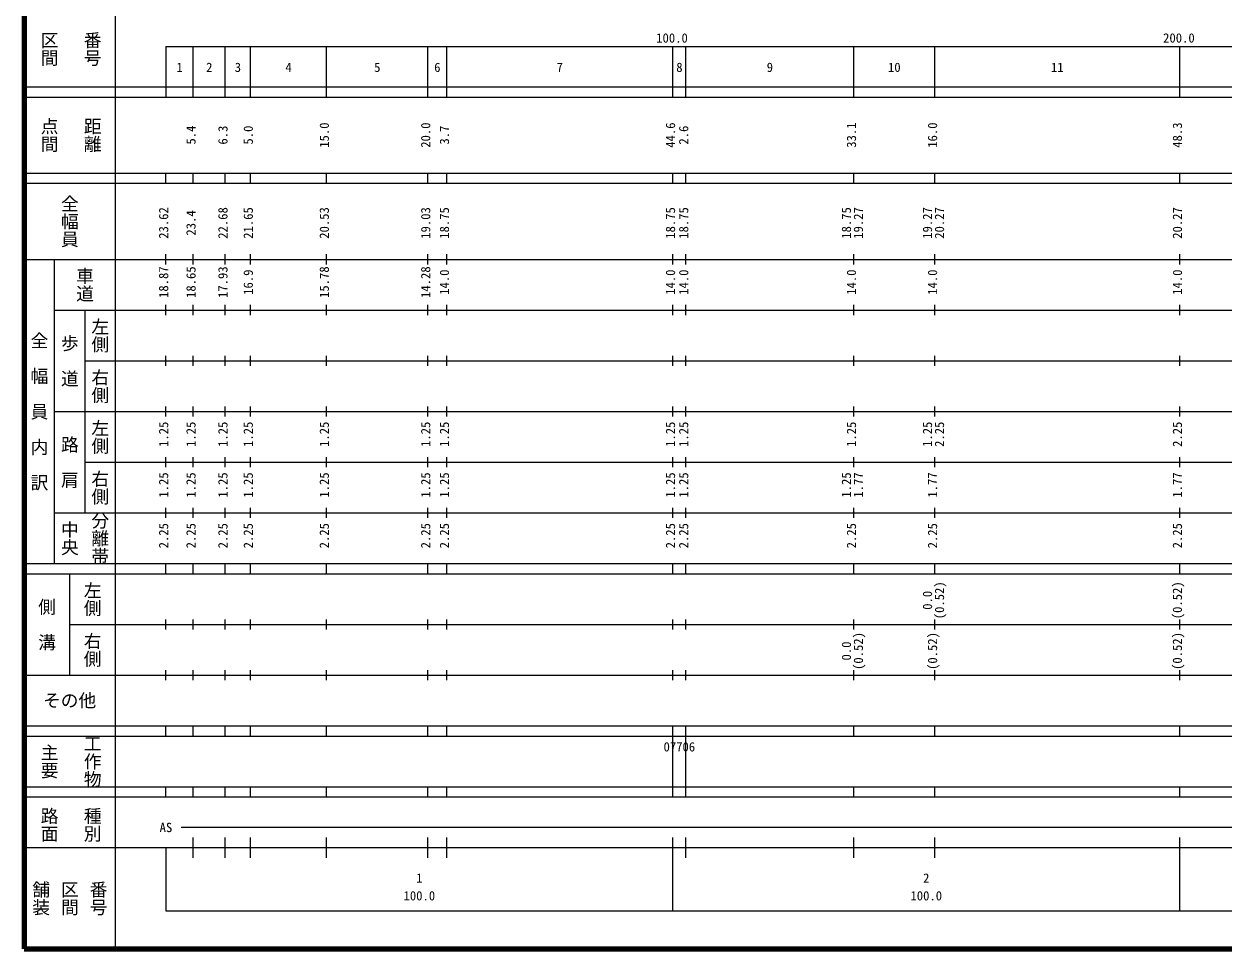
# Model space of a CAD drawing. Units: millimetres on the paper, enlarged 1000 times. Extents: x 40000 to 680000, y 20000 to 380000.
# Drawn here: x 40000 to 276742, y 20000 to 202409 of the extents above; entities that cross this region are included whole.
import ezdxf
from ezdxf.enums import TextEntityAlignment as Align

# ---------------------------------------------------------------- set-up
doc = ezdxf.new("R2010")
doc.units = ezdxf.units.MM
doc.header["$LTSCALE"] = 1000
doc.layers.add('M-TTL', color=2, linetype='Continuous', lineweight=140)
doc.layers.add('M-TTL-BAND', color=7, linetype='Continuous', lineweight=25)
doc.styles.add('@ＭＳ ゴシック', font='')
doc.styles.add('ＭＳ ゴシック', font='')
doc.styles.get('@ＭＳ ゴシック').set_extended_font_data('@MS Gothic')
doc.styles.get('ＭＳ ゴシック').set_extended_font_data('MS Gothic')

msp = doc.modelspace()

# ---------------------------------------------------------------- linework, layer by layer
at = {"layer": 'M-TTL'}
for p, q in [((40000, 380000), (40000, 20000)), ((40000, 20000), (680000, 20000))]:
    msp.add_line(p, q, dxfattribs=at)
at = {"layer": 'M-TTL-BAND'}
for p, q in [((58000, 370000), (58000, 20000)), ((68000, 198000), (579000, 198000)), ((68000, 198000), (68000, 188000)), ((73400, 188000), (73400, 198000)), ((79700, 188000), (79700, 198000)), ((84700, 188000), (84700, 198000)), ((99700, 188000), (99700, 198000)), ((119700, 188000), (119700, 198000)), ((123400, 188000), (123400, 198000)), ((168000, 188000), (168000, 198000)), ((170600, 188000), (170600, 198000)), ((203700, 188000), (203700, 198000)), ((219700, 188000), (219700, 198000)), ((268000, 188000), (268000, 198000)), ((40000, 190000), (579000, 190000)), ((40000, 188000), (579000, 188000)), ((40000, 173000), (579000, 173000)), ((68000, 171000), (68000, 173000)), ((73400, 171000), (73400, 173000)), ((79700, 171000), (79700, 173000)), ((84700, 171000), (84700, 173000)), ((99700, 171000), (99700, 173000)), ((119700, 171000), (119700, 173000)), ((123400, 171000), (123400, 173000)), ((168000, 171000), (168000, 173000)), ((170600, 171000), (170600, 173000)), ((203700, 171000), (203700, 173000)), ((219700, 171000), (219700, 173000)), ((268000, 171000), (268000, 173000)), ((40000, 171000), (579000, 171000)), ((68000, 155000), (68000, 157000)), ((73400, 155000), (73400, 157000)), ((79700, 155000), (79700, 157000)), ((84700, 155000), (84700, 157000)), ((99700, 155000), (99700, 157000)), ((119700, 155000), (119700, 157000)), ((123400, 155000), (123400, 157000)), ((168000, 155000), (168000, 157000)), ((170600, 155000), (170600, 157000)), ((203700, 155000), (203700, 157000)), ((219700, 155000), (219700, 157000)), ((268000, 155000), (268000, 157000)), ((40000, 156000), (579000, 156000)), ((46000, 96000), (46000, 156000)), ((68000, 145000), (68000, 147000)), ((73400, 145000), (73400, 147000)), ((79700, 145000), (79700, 147000)), ((84700, 145000), (84700, 147000)), ((99700, 145000), (99700, 147000)), ((119700, 145000), (119700, 147000)), ((123400, 145000), (123400, 147000)), ((168000, 145000), (168000, 147000)), ((170600, 145000), (170600, 147000)), ((203700, 145000), (203700, 147000)), ((219700, 145000), (219700, 147000)), ((268000, 145000), (268000, 147000)), ((46000, 146000), (579000, 146000)), ((52000, 146000), (52000, 106000)), ((52000, 136000), (579000, 136000)), ((68000, 135000), (68000, 137000)), ((73400, 135000), (73400, 137000)), ((79700, 135000), (79700, 137000)), ((84700, 135000), (84700, 137000)), ((99700, 135000), (99700, 137000)), ((119700, 135000), (119700, 137000)), ((123400, 135000), (123400, 137000)), ((168000, 135000), (168000, 137000)), ((170600, 135000), (170600, 137000)), ((203700, 135000), (203700, 137000)), ((219700, 135000), (219700, 137000)), ((268000, 135000), (268000, 137000)), ((46000, 126000), (579000, 126000)), ((68000, 125000), (68000, 127000)), ((73400, 125000), (73400, 127000)), ((79700, 125000), (79700, 127000)), ((84700, 125000), (84700, 127000)), ((99700, 125000), (99700, 127000)), ((119700, 125000), (119700, 127000)), ((123400, 125000), (123400, 127000)), ((168000, 125000), (168000, 127000)), ((170600, 125000), (170600, 127000)), ((203700, 125000), (203700, 127000)), ((219700, 125000), (219700, 127000)), ((268000, 125000), (268000, 127000)), ((68000, 115000), (68000, 117000)), ((73400, 115000), (73400, 117000)), ((79700, 115000), (79700, 117000)), ((84700, 115000), (84700, 117000)), ((99700, 115000), (99700, 117000)), ((119700, 115000), (119700, 117000)), ((123400, 115000), (123400, 117000)), ((168000, 115000), (168000, 117000)), ((170600, 115000), (170600, 117000)), ((203700, 115000), (203700, 117000)), ((219700, 115000), (219700, 117000)), ((268000, 115000), (268000, 117000)), ((52000, 116000), (579000, 116000)), ((68000, 105000), (68000, 107000)), ((73400, 105000), (73400, 107000)), ((79700, 105000), (79700, 107000)), ((84700, 105000), (84700, 107000)), ((99700, 105000), (99700, 107000)), ((119700, 105000), (119700, 107000)), ((123400, 105000), (123400, 107000)), ((168000, 105000), (168000, 107000)), ((170600, 105000), (170600, 107000)), ((203700, 105000), (203700, 107000)), ((219700, 105000), (219700, 107000)), ((268000, 105000), (268000, 107000)), ((46000, 106000), (579000, 106000)), ((40000, 96000), (579000, 96000)), ((68000, 94000), (68000, 96000)), ((73400, 94000), (73400, 96000)), ((79700, 94000), (79700, 96000)), ((84700, 94000), (84700, 96000)), ((99700, 94000), (99700, 96000)), ((119700, 94000), (119700, 96000)), ((123400, 94000), (123400, 96000)), ((168000, 94000), (168000, 96000)), ((170600, 94000), (170600, 96000)), ((203700, 94000), (203700, 96000)), ((219700, 94000), (219700, 96000)), ((268000, 94000), (268000, 96000)), ((40000, 94000), (579000, 94000)), ((49000, 94000), (49000, 74000)), ((49000, 84000), (579000, 84000)), ((68000, 83000), (68000, 85000)), ((73400, 83000), (73400, 85000)), ((79700, 83000), (79700, 85000)), ((84700, 83000), (84700, 85000)), ((99700, 83000), (99700, 85000)), ((119700, 83000), (119700, 85000)), ((123400, 83000), (123400, 85000)), ((168000, 83000), (168000, 85000)), ((170600, 83000), (170600, 85000)), ((203700, 83000), (203700, 85000)), ((219700, 83000), (219700, 85000)), ((268000, 83000), (268000, 85000)), ((40000, 74000), (579000, 74000)), ((68000, 73000), (68000, 75000)), ((73400, 73000), (73400, 75000)), ((79700, 73000), (79700, 75000)), ((84700, 73000), (84700, 75000)), ((99700, 73000), (99700, 75000)), ((119700, 73000), (119700, 75000)), ((123400, 73000), (123400, 75000)), ((168000, 73000), (168000, 75000)), ((170600, 73000), (170600, 75000)), ((203700, 73000), (203700, 75000)), ((219700, 73000), (219700, 75000)), ((268000, 73000), (268000, 75000)), ((40000, 64000), (579000, 64000)), ((68000, 62000), (68000, 64000)), ((73400, 62000), (73400, 64000)), ((79700, 62000), (79700, 64000)), ((84700, 62000), (84700, 64000)), ((99700, 62000), (99700, 64000)), ((119700, 62000), (119700, 64000)), ((123400, 62000), (123400, 64000)), ((168000, 62000), (168000, 64000)), ((170600, 62000), (170600, 64000)), ((203700, 62000), (203700, 64000)), ((219700, 62000), (219700, 64000)), ((268000, 62000), (268000, 64000)), ((40000, 62000), (579000, 62000)), ((168000, 52000), (168000, 62000)), ((170600, 52000), (170600, 62000)), ((40000, 52000), (579000, 52000)), ((40000, 50000), (579000, 50000)), ((68000, 50000), (68000, 52000)), ((73400, 50000), (73400, 52000)), ((79700, 50000), (79700, 52000)), ((84700, 50000), (84700, 52000)), ((99700, 50000), (99700, 52000)), ((119700, 50000), (119700, 52000)), ((123400, 50000), (123400, 52000)), ((168000, 50000), (168000, 52000)), ((170600, 50000), (170600, 52000)), ((203700, 50000), (203700, 52000)), ((219700, 50000), (219700, 52000)), ((268000, 50000), (268000, 52000)), ((71000, 44000), (565000, 44000)), ((73400, 38000), (73400, 42000)), ((79700, 38000), (79700, 42000)), ((84700, 38000), (84700, 42000)), ((99700, 38000), (99700, 42000)), ((119700, 38000), (119700, 42000)), ((123400, 38000), (123400, 42000)), ((168000, 27500), (168000, 42000)), ((170600, 38000), (170600, 42000)), ((203700, 38000), (203700, 42000)), ((219700, 38000), (219700, 42000)), ((268000, 27500), (268000, 42000)), ((40000, 40000), (579000, 40000)), ((68000, 40000), (68000, 27500)), ((68000, 27500), (579000, 27500))]:
    msp.add_line(p, q, dxfattribs=at)

# ---------------------------------------------------------------- texts
at = {"layer": 'M-TTL-BAND', "style": '@ＭＳ ゴシック'}
for s, p in [('区間', (45000, 197500)), ('番号', (53500, 197500)), ('点間', (45000, 180500)), ('距離', (53500, 180500)), ('全幅員', (49000, 163500)), ('車道', (52000, 151000)), ('左側', (55000, 141000)), ('全\u3000幅\u3000員\u3000内\u3000訳', (43000, 126000)), ('歩\u3000道', (49000, 136000)), ('右側', (55000, 131000)), ('左側', (55000, 121000)), ('路\u3000肩', (49000, 116000)), ('右側', (55000, 111000)), ('中央', (49000, 101000)), ('分離帯', (55000, 101000)), ('左側', (53500, 89000)), ('側\u3000溝', (44500, 84000)), ('右側', (53500, 79000)), ('工作物', (53500, 57000)), ('主要', (45000, 57000)), ('路面', (45000, 44500)), ('種別', (53500, 44500)), ('舗装', (43333, 30000)), ('区間', (49000, 30000)), ('番号', (54667, 30000))]:
    msp.add_text(s, height=2566, rotation=270, dxfattribs=at).set_placement(p, align=Align.MIDDLE_CENTER)
at = {"layer": 'M-TTL-BAND', "style": 'ＭＳ ゴシック'}
for s, p in [('100.0', (167844, 198195)), ('200.0', (267844, 198195)), ('1', (70700, 192405)), ('2', (76550, 192405)), ('3', (82200, 192405)), ('4', (92200, 192405)), ('5', (109700, 192405)), ('6', (121550, 192405)), ('7', (145700, 192405)), ('8', (169300, 192405)), ('9', (187150, 192405)), ('10', (211700, 192405)), ('11', (243850, 192405)), ('AS', (68000, 42500)), ('1', (118000, 32523)), ('2', (218000, 32523)), ('100.0', (118000, 29033)), ('100.0', (218000, 29033))]:
    msp.add_text(s, height=1833, dxfattribs=at).set_placement(p, align=Align.BOTTOM_CENTER)
for s, p in [('15.0', (100700, 180500)), ('20.0', (120700, 180500)), ('44.6', (169000, 180500)), ('33.1', (204700, 180500)), ('16.0', (220700, 180500)), ('48.3', (269000, 180500)), ('5.4', (74400, 180500)), ('6.3', (80700, 180500)), ('5.0', (85700, 180500)), ('3.7', (124400, 180500)), ('2.6', (171600, 180500)), ('23.62', (69000, 163174)), ('22.68', (80700, 163174)), ('21.65', (85700, 163174)), ('20.53', (100700, 163174)), ('19.03', (120700, 163174)), ('18.75', (124400, 163174)), ('18.75', (169000, 163174)), ('18.75', (171600, 163174)), ('18.75', (203700, 163174)), ('19.27', (206070, 163174)), ('19.27', (219700, 163174)), ('20.27', (222070, 163174)), ('20.27', (269000, 163174)), ('23.4', (74400, 163174)), ('18.87', (69000, 151500)), ('18.65', (74400, 151500)), ('17.93', (80700, 151500)), ('15.78', (100700, 151500)), ('14.28', (120700, 151500)), ('16.9', (85700, 151500)), ('14.0', (124400, 151500)), ('14.0', (169000, 151500)), ('14.0', (171600, 151500)), ('14.0', (204700, 151500)), ('14.0', (220700, 151500)), ('14.0', (269000, 151500)), ('1.25', (69000, 121500)), ('1.25', (74400, 121500)), ('1.25', (80700, 121500)), ('1.25', (85700, 121500)), ('1.25', (100700, 121500)), ('1.25', (120700, 121500)), ('1.25', (124400, 121500)), ('1.25', (169000, 121500)), ('1.25', (171600, 121500)), ('1.25', (204700, 121500)), ('1.25', (219700, 121500)), ('2.25', (222070, 121500)), ('2.25', (269000, 121500)), ('1.25', (69000, 111500)), ('1.25', (74400, 111500)), ('1.25', (80700, 111500)), ('1.25', (85700, 111500)), ('1.25', (100700, 111500)), ('1.25', (120700, 111500)), ('1.25', (124400, 111500)), ('1.25', (169000, 111500)), ('1.25', (171600, 111500)), ('1.25', (203700, 111500)), ('1.77', (206070, 111500)), ('1.77', (220700, 111500)), ('1.77', (269000, 111500)), ('2.25', (69000, 101500)), ('2.25', (74400, 101500)), ('2.25', (80700, 101500)), ('2.25', (85700, 101500)), ('2.25', (100700, 101500)), ('2.25', (120700, 101500)), ('2.25', (124400, 101500)), ('2.25', (169000, 101500)), ('2.25', (171600, 101500)), ('2.25', (204700, 101500)), ('2.25', (220700, 101500)), ('2.25', (269000, 101500)), ('0.0', (219700, 88764)), ('(0.52)', (222070, 88764)), ('(0.52)', (269000, 88764)), ('0.0', (203700, 78764)), ('(0.52)', (206070, 78764)), ('(0.52)', (220700, 78764)), ('(0.52)', (269000, 78764))]:
    msp.add_text(s, height=1833, rotation=90, dxfattribs=at).set_placement(p, align=Align.BOTTOM_CENTER)
msp.add_text('その他', height=2566, dxfattribs=at).set_placement((49000, 69000), align=Align.MIDDLE_CENTER)
msp.add_text('07706', height=1833, dxfattribs=at).set_placement((166175, 58405), align=Align.BOTTOM_LEFT)

doc.saveas('drawing.dxf')
